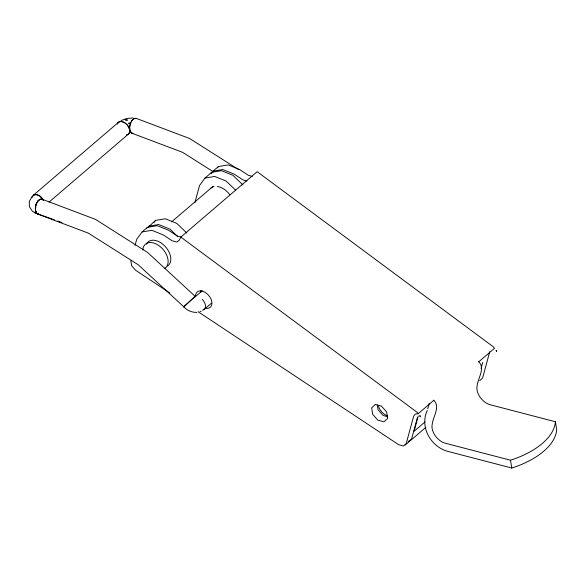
<?xml version="1.0" encoding="UTF-8"?>
<svg xmlns="http://www.w3.org/2000/svg" width="586" height="586" viewBox="0 0 586 586"><rect width="100%" height="100%" fill="white"/><g stroke="black" fill="none" stroke-linecap="round" stroke-linejoin="round"><path stroke-width="0.88" d="M35.453 207.078L36.325 203.65L38.28 200.573L40.676 199.145L42.888 199.745L40.588 199.189L38.28 200.573L36.325 203.65L35.314 208.675L35.57 211.194L36.815 213.377L35.57 211.194L35.482 206.712M35.314 208.675L35.372 208.059M478.586 361.738C485.684 367.949 477.824 378.344 477.165 385.669A13.954 9.017 49.4 0 0 490.533 404.838L555.374 421.737L555.067 424.161A69.756 36.237 -9.6 0 1 514.655 458.787L510.479 460.208L445.638 443.309A13.954 9.017 49.4 0 1 432.263 424.139C432.922 416.814 440.782 406.42 433.684 400.209M32.069 196.72L29.322 201.276L29.3 204.668L29.41 206.755L32.42 211.312L37.614 214.007L88.391 233.155L138.281 264.813L183.792 306.8L195.16 296.348L147.569 252.434L95.401 219.332L42.302 199.299L43.254 200.046C41.811 195.98 34.31 191.732 32.04 197.182L33.585 195.05L118.855 121.991M196.896 312.389C191.93 312.602 187.073 310.463 183.704 306.83L195.153 296.391L194.735 296.941M135.044 245.388L136.67 239.396L142.098 231.939L147.489 227.324L157.224 225.683L168.665 230.313L177.39 236.092L181.367 237.191M194.86 202.741L199.533 185.535L204.961 178.078L211.7 172.313L221.435 170.673L232.876 175.295L242.948 184.942M417.408 417.613L411.65 438.804L409.145 441.09L408.266 441.243M418.25 415.965L414.082 431.296L425.062 421.891M427.26 410.515C419.569 426.784 430.527 446.188 447.052 451.169L511.798 468.046L515.98 466.624A69.756 36.237 -9.6 0 0 556.392 431.999L556.7 429.575L555.374 421.737M427.736 408.764L429.12 403.659M481.062 368.433L482.725 362.316M489.735 351.732L482.593 378.021L479.766 380.607M36.508 203.357L36.691 202.903M35.951 204.741L36.215 204.104M478.784 361.774L494.503 348.311L493.104 346.656L257.159 171.691L180.832 237.088L179.338 240.143L176.774 242.025L171.998 240.714L163.282 234.927L151.84 230.305L142.098 231.939M146.5 228.679L147.489 227.324M147.848 227.522L155.568 220.395L165.311 218.761L176.752 223.383L186.824 233.03M154.089 222.431L155.568 220.395M210.711 173.668L211.7 172.313M211.561 173.192L213.04 171.156L218.431 166.541L228.174 164.908L239.608 169.53L248.332 175.309L252.31 176.408M217.443 167.896L218.431 166.541M38.427 200.485L38.779 200.104M37.658 201.32L38.127 200.815M49.019 202.119L128.048 134.406M171.632 221.852L213.04 186.377M195.336 296.699L202.273 290.759M202.236 299.387L203.532 300.94A7.75 5.01 49.4 0 1 202.507 310.199M203.796 309.745L211.421 303.211M198.083 311.701L398.656 444.693L403.432 446.012L406.259 443.419L413.635 416.272L415.188 414.141L418.17 413.709L433.882 400.245M405.168 445.089L425.89 427.341M183.792 306.8L184.246 306.493L183.704 306.83M128.341 123.25L129.865 123.133M121.09 120.555L126.847 118.445L133.117 117.954M199.987 311.708L201.159 311.305M40.734 199.159L41.181 199.057M33.585 195.05L36.369 194.581L39.636 195.9L43.562 200.353M213.04 171.156L222.783 169.522L234.224 174.145L242.948 179.931L246.926 181.023M204.961 178.078L214.703 176.445L226.137 181.067L235.587 190.106M148.837 226.167L158.572 224.533L170.013 229.155L177.573 236.385M125.367 119.998L127.528 120.101L125.074 119.683M387.815 416.771L383.156 415.489L378.058 409.702L377.311 404.853M34.332 212.689L36.662 213.26M54.373 219.823L37.27 213.729M57.794 221.076L62.072 222.643M131.909 133.22L182.686 152.367L213.385 171.852M238.795 169.706L189.688 138.545L136.589 118.511A7.75 4.38 -76.1 0 0 129.967 124.928A7.75 4.38 -76.1 0 0 133.029 133.462M169.867 292.993L135.549 270.234L131.63 265.788L130.854 260.807M180.832 237.088L416.778 412.053L418.17 413.709M35.783 211.568L35.929 212.066M510.479 460.208L511.798 468.046M129.118 123.133L129.132 123.536M117.303 124.122A7.75 5.01 49.4 0 1 127.147 124.811A7.75 5.01 49.4 0 1 126.766 134.868M117.947 122.928A7.669 4.959 49.4 0 1 127.741 125.631A7.669 4.959 49.4 0 1 126.737 134.802M132.59 133.352A7.669 4.336 -76.1 0 1 129.967 125.148A7.669 4.336 -76.1 0 1 135.915 118.379M195.548 296.772A10.072 6.512 49.4 0 1 202.485 291.213A10.072 6.512 49.4 0 1 211.744 301.358A10.072 6.512 49.4 0 1 206.089 308.331M146.375 244.179A15.5 10.021 49.4 0 1 164.893 246.142A15.5 10.021 49.4 0 1 167.384 266.073M200.939 292.158A10.072 6.512 49.4 0 1 200.976 290.473M142.867 250.068A15.5 10.021 49.4 0 1 160.366 246.735A15.5 10.021 49.4 0 1 164.688 268.381M387.368 415.73A10.072 6.512 49.4 0 1 378.527 406.266M210.506 188.465A15.5 10.021 49.4 0 1 214.007 186.546M217.421 186.458A15.5 10.021 49.4 0 1 229.719 194.611M35.665 207.092L35.585 208.155L35.665 207.092M36.5 203.686L36.369 204.236L36.72 203.342L36.5 203.686M38.405 200.602L38.405 200.602M375.348 404.479L371.671 407.849L372.674 414.324L377.772 420.103L383.977 421.817L387.654 418.448L386.65 411.973L381.552 406.186L375.348 404.479M37.416 213.765L37.05 213.48L37.416 213.765M38.354 213.963L37.101 213.494L38.354 213.956M496.569 350.78L496.086 350.201L496.664 351.358L496.569 350.78M420.243 416.185L419.752 415.599L420.33 416.763L420.243 416.185M35.988 211.597L35.761 210.821L35.988 211.597"/></g></svg>
